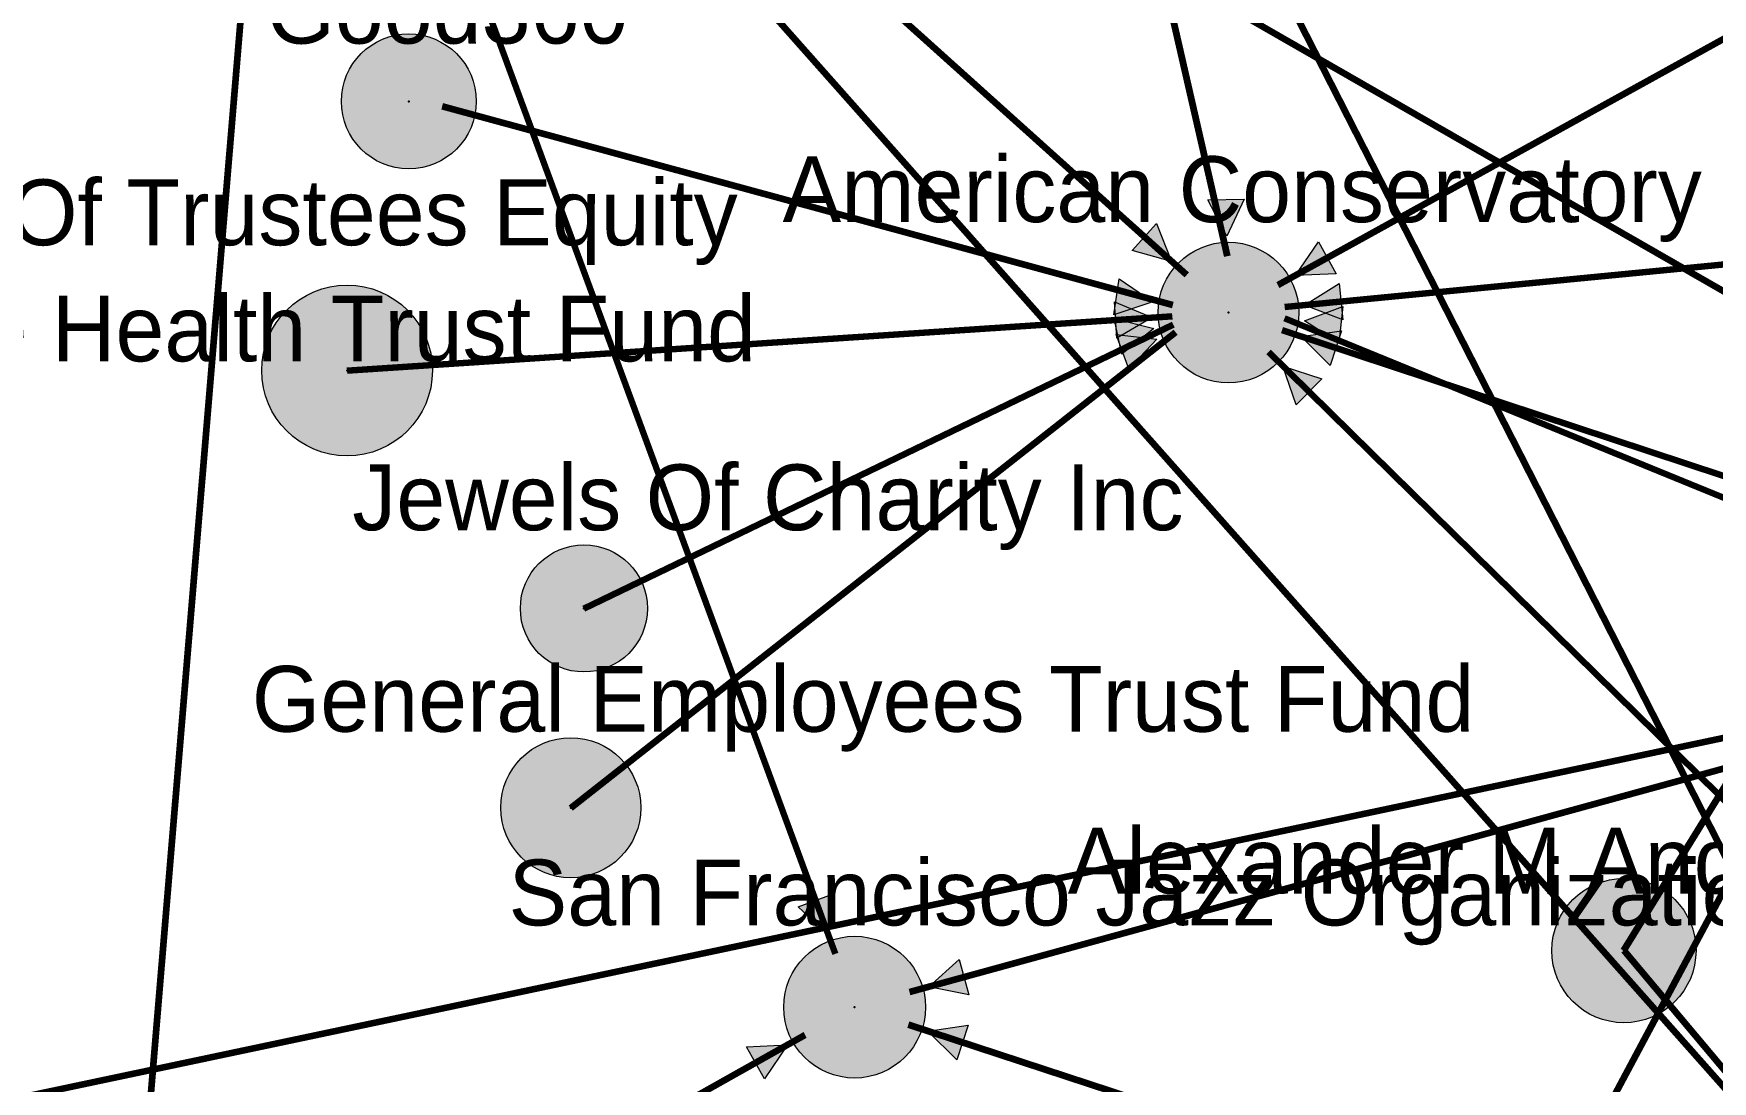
# Model space of a CAD drawing. Header units: millimetres. Extents: x -17.3 to 32.9, y -10.4 to 22.9.
# Drawn here: x 1.06 to 6.84, y 4.22 to 7.83 of the extents above; entities that cross this region are included whole.
import ezdxf

# ---------------------------------------------------------------- set-up
doc = ezdxf.new("R2010")
doc.units = ezdxf.units.MM
doc.header["$MEASUREMENT"] = 0
for name, color, linetype, true_color in [('links', 7, 'Continuous', 0x000000), ('node border', 7, 'Continuous', 0x000000), ('node centers', 7, 'Continuous', 0x000000), ('other_nodefills', 7, 'Continuous', 0x000000), ('SF_nodefills', 7, 'Continuous', 0x000000), ('text', 7, 'Continuous', 0x000000)]:
    doc.layers.add(name, color=color, linetype=linetype, true_color=true_color)

msp = doc.modelspace()

# ---------------------------------------------------------------- hatches: boundary and pattern name
at = {"layer": 'other_nodefills', "true_color": 0xb2b2b2}
for points in [[(2.5829, 7.5939), (2.5828, 7.5999), (2.5826, 7.6059), (2.5822, 7.6118), (2.5817, 7.6177), (2.581, 7.6236), (2.5802, 7.6294), (2.5793, 7.6351), (2.5782, 7.6408), (2.577, 7.6465), (2.5756, 7.6521), (2.5741, 7.6576), (2.5725, 7.6631), (2.5707, 7.6685), (2.5688, 7.6739), (2.5668, 7.6792), (2.5646, 7.6845), (2.5624, 7.6896), (2.56, 7.6948), (2.5575, 7.6998), (2.5548, 7.7048), (2.5521, 7.7097), (2.5492, 7.7145), (2.5463, 7.7193), (2.5432, 7.724), (2.54, 7.7286), (2.5367, 7.7331), (2.5333, 7.7375), (2.5298, 7.7419), (2.5262, 7.7461), (2.5225, 7.7503), (2.5187, 7.7544), (2.5148, 7.7584), (2.5108, 7.7623), (2.5067, 7.7661), (2.5026, 7.7698), (2.4983, 7.7734), (2.494, 7.7769), (2.4895, 7.7803), (2.485, 7.7836), (2.4804, 7.7868), (2.4757, 7.7899), (2.471, 7.7928), (2.4661, 7.7957), (2.4612, 7.7984), (2.4563, 7.8011), (2.4512, 7.8036), (2.4461, 7.806), (2.4409, 7.8082), (2.4357, 7.8104), (2.4303, 7.8124), (2.425, 7.8143), (2.4195, 7.8161), (2.4141, 7.8177), (2.4085, 7.8192), (2.4029, 7.8206), (2.3973, 7.8218), (2.3916, 7.8229), (2.3858, 7.8238), (2.38, 7.8247), (2.3742, 7.8253), (2.3683, 7.8258), (2.3624, 7.8262), (2.3564, 7.8265), (2.3504, 7.8265), (2.3444, 7.8265), (2.3384, 7.8262), (2.3325, 7.8258), (2.3266, 7.8253), (2.3208, 7.8247), (2.315, 7.8238), (2.3092, 7.8229), (2.3035, 7.8218), (2.2979, 7.8206), (2.2923, 7.8192), (2.2867, 7.8177), (2.2812, 7.8161), (2.2758, 7.8143), (2.2704, 7.8124), (2.2651, 7.8104), (2.2598, 7.8082), (2.2547, 7.806), (2.2495, 7.8036), (2.2445, 7.8011), (2.2395, 7.7984), (2.2346, 7.7957), (2.2298, 7.7928), (2.225, 7.7899), (2.2203, 7.7868), (2.2157, 7.7836), (2.2112, 7.7803), (2.2068, 7.7769), (2.2024, 7.7734), (2.1982, 7.7698), (2.194, 7.7661), (2.1899, 7.7623), (2.1859, 7.7584), (2.182, 7.7544), (2.1782, 7.7503), (2.1745, 7.7461), (2.1709, 7.7419), (2.1674, 7.7375), (2.164, 7.7331), (2.1607, 7.7286), (2.1575, 7.724), (2.1544, 7.7193), (2.1515, 7.7145), (2.1486, 7.7097), (2.1459, 7.7048), (2.1433, 7.6998), (2.1407, 7.6948), (2.1384, 7.6896), (2.1361, 7.6845), (2.1339, 7.6792), (2.1319, 7.6739), (2.13, 7.6685), (2.1283, 7.6631), (2.1266, 7.6576), (2.1251, 7.6521), (2.1238, 7.6465), (2.1225, 7.6408), (2.1214, 7.6351), (2.1205, 7.6294), (2.1197, 7.6236), (2.119, 7.6177), (2.1185, 7.6118), (2.1181, 7.6059), (2.1179, 7.5999), (2.1178, 7.5939), (2.1179, 7.5879), (2.1181, 7.582), (2.1185, 7.576), (2.119, 7.5702), (2.1197, 7.5643), (2.1205, 7.5585), (2.1214, 7.5528), (2.1225, 7.5471), (2.1238, 7.5414), (2.1251, 7.5358), (2.1266, 7.5303), (2.1283, 7.5248), (2.13, 7.5193), (2.1319, 7.514), (2.1339, 7.5086), (2.1361, 7.5034), (2.1384, 7.4982), (2.1407, 7.4931), (2.1433, 7.488), (2.1459, 7.4831), (2.1486, 7.4782), (2.1515, 7.4733), (2.1544, 7.4686), (2.1575, 7.4639), (2.1607, 7.4593), (2.164, 7.4548), (2.1674, 7.4503), (2.1709, 7.446), (2.1745, 7.4417), (2.1782, 7.4375), (2.182, 7.4335), (2.1859, 7.4295), (2.1899, 7.4256), (2.194, 7.4218), (2.1982, 7.4181), (2.2024, 7.4145), (2.2068, 7.411), (2.2112, 7.4076), (2.2157, 7.4043), (2.2203, 7.4011), (2.225, 7.398), (2.2298, 7.395), (2.2346, 7.3922), (2.2395, 7.3894), (2.2445, 7.3868), (2.2495, 7.3843), (2.2547, 7.3819), (2.2598, 7.3796), (2.2651, 7.3775), (2.2704, 7.3755), (2.2758, 7.3736), (2.2812, 7.3718), (2.2867, 7.3702), (2.2923, 7.3687), (2.2979, 7.3673), (2.3035, 7.3661), (2.3092, 7.365), (2.315, 7.364), (2.3208, 7.3632), (2.3266, 7.3626), (2.3325, 7.362), (2.3384, 7.3617), (2.3444, 7.3614), (2.3504, 7.3614), (2.3564, 7.3614), (2.3624, 7.3617), (2.3683, 7.362), (2.3742, 7.3626), (2.38, 7.3632), (2.3858, 7.364), (2.3916, 7.365), (2.3973, 7.3661), (2.4029, 7.3673), (2.4085, 7.3687), (2.4141, 7.3702), (2.4195, 7.3718), (2.425, 7.3736), (2.4303, 7.3755), (2.4357, 7.3775), (2.4409, 7.3796), (2.4461, 7.3819), (2.4512, 7.3843), (2.4563, 7.3868), (2.4612, 7.3894), (2.4661, 7.3922), (2.471, 7.395), (2.4757, 7.398), (2.4804, 7.4011), (2.485, 7.4043), (2.4895, 7.4076), (2.494, 7.411), (2.4983, 7.4145), (2.5026, 7.4181), (2.5067, 7.4218), (2.5108, 7.4256), (2.5148, 7.4295), (2.5187, 7.4335), (2.5225, 7.4375), (2.5262, 7.4417), (2.5298, 7.446), (2.5333, 7.4503), (2.5367, 7.4548), (2.54, 7.4593), (2.5432, 7.4639), (2.5463, 7.4686), (2.5492, 7.4733), (2.5521, 7.4782), (2.5548, 7.4831), (2.5575, 7.488), (2.56, 7.4931), (2.5624, 7.4982), (2.5646, 7.5034), (2.5668, 7.5086), (2.5688, 7.514), (2.5707, 7.5193), (2.5725, 7.5248), (2.5741, 7.5303), (2.5756, 7.5358), (2.577, 7.5414), (2.5782, 7.5471), (2.5793, 7.5528), (2.5802, 7.5585), (2.581, 7.5643), (2.5817, 7.5702), (2.5822, 7.576), (2.5826, 7.582), (2.5828, 7.5879)], [(2.4318, 6.6667), (2.4317, 6.6743), (2.4314, 6.6819), (2.4309, 6.6894), (2.4303, 6.6968), (2.4294, 6.7042), (2.4284, 6.7115), (2.4272, 6.7188), (2.4258, 6.726), (2.4243, 6.7332), (2.4225, 6.7402), (2.4206, 6.7473), (2.4186, 6.7542), (2.4163, 6.7611), (2.414, 6.7679), (2.4114, 6.7746), (2.4087, 6.7812), (2.4058, 6.7878), (2.4028, 6.7943), (2.3996, 6.8007), (2.3963, 6.8069), (2.3928, 6.8132), (2.3892, 6.8193), (2.3855, 6.8253), (2.3816, 6.8312), (2.3775, 6.837), (2.3734, 6.8428), (2.3691, 6.8484), (2.3646, 6.8539), (2.3601, 6.8593), (2.3554, 6.8645), (2.3506, 6.8697), (2.3457, 6.8748), (2.3406, 6.8797), (2.3354, 6.8845), (2.3302, 6.8892), (2.3248, 6.8938), (2.3193, 6.8982), (2.3137, 6.9025), (2.3079, 6.9067), (2.3021, 6.9107), (2.2962, 6.9146), (2.2902, 6.9184), (2.2841, 6.922), (2.2779, 6.9255), (2.2716, 6.9288), (2.2652, 6.932), (2.2587, 6.935), (2.2521, 6.9379), (2.2455, 6.9406), (2.2388, 6.9431), (2.232, 6.9455), (2.2251, 6.9478), (2.2181, 6.9498), (2.2111, 6.9517), (2.204, 6.9535), (2.1969, 6.955), (2.1897, 6.9564), (2.1824, 6.9576), (2.175, 6.9586), (2.1676, 6.9595), (2.1602, 6.9601), (2.1527, 6.9606), (2.1451, 6.9609), (2.1375, 6.961), (2.1299, 6.9609), (2.1224, 6.9606), (2.1149, 6.9601), (2.1074, 6.9595), (2.1, 6.9586), (2.0927, 6.9576), (2.0854, 6.9564), (2.0782, 6.955), (2.0711, 6.9535), (2.064, 6.9517), (2.057, 6.9498), (2.05, 6.9478), (2.0432, 6.9455), (2.0364, 6.9431), (2.0297, 6.9406), (2.023, 6.9379), (2.0165, 6.935), (2.01, 6.932), (2.0036, 6.9288), (1.9973, 6.9255), (1.9911, 6.922), (1.985, 6.9184), (1.979, 6.9146), (1.9731, 6.9107), (1.9673, 6.9067), (1.9615, 6.9025), (1.9559, 6.8982), (1.9504, 6.8938), (1.945, 6.8892), (1.9398, 6.8845), (1.9346, 6.8797), (1.9296, 6.8748), (1.9246, 6.8697), (1.9198, 6.8645), (1.9151, 6.8593), (1.9106, 6.8539), (1.9062, 6.8484), (1.9019, 6.8428), (1.8977, 6.837), (1.8937, 6.8312), (1.8898, 6.8253), (1.886, 6.8193), (1.8824, 6.8132), (1.879, 6.8069), (1.8756, 6.8007), (1.8725, 6.7943), (1.8694, 6.7878), (1.8666, 6.7812), (1.8639, 6.7746), (1.8613, 6.7679), (1.8589, 6.7611), (1.8567, 6.7542), (1.8546, 6.7473), (1.8527, 6.7402), (1.851, 6.7332), (1.8495, 6.726), (1.8481, 6.7188), (1.8469, 6.7115), (1.8459, 6.7042), (1.845, 6.6968), (1.8443, 6.6894), (1.8439, 6.6819), (1.8436, 6.6743), (1.8435, 6.6667), (1.8436, 6.6591), (1.8439, 6.6516), (1.8443, 6.6441), (1.845, 6.6366), (1.8459, 6.6293), (1.8469, 6.6219), (1.8481, 6.6147), (1.8495, 6.6074), (1.851, 6.6003), (1.8527, 6.5932), (1.8546, 6.5862), (1.8567, 6.5792), (1.8589, 6.5724), (1.8613, 6.5656), (1.8639, 6.5589), (1.8666, 6.5522), (1.8694, 6.5457), (1.8725, 6.5392), (1.8756, 6.5328), (1.879, 6.5265), (1.8824, 6.5203), (1.886, 6.5142), (1.8898, 6.5082), (1.8937, 6.5022), (1.8977, 6.4964), (1.9019, 6.4907), (1.9062, 6.4851), (1.9106, 6.4796), (1.9151, 6.4742), (1.9198, 6.4689), (1.9246, 6.4637), (1.9296, 6.4587), (1.9346, 6.4537), (1.9398, 6.4489), (1.945, 6.4442), (1.9504, 6.4397), (1.9559, 6.4352), (1.9615, 6.4309), (1.9673, 6.4268), (1.9731, 6.4227), (1.979, 6.4188), (1.985, 6.4151), (1.9911, 6.4115), (1.9973, 6.408), (2.0036, 6.4047), (2.01, 6.4015), (2.0165, 6.3985), (2.023, 6.3956), (2.0297, 6.3929), (2.0364, 6.3903), (2.0432, 6.3879), (2.05, 6.3857), (2.057, 6.3836), (2.064, 6.3817), (2.0711, 6.38), (2.0782, 6.3784), (2.0854, 6.377), (2.0927, 6.3758), (2.1, 6.3748), (2.1074, 6.374), (2.1149, 6.3733), (2.1224, 6.3728), (2.1299, 6.3725), (2.1375, 6.3725), (2.1451, 6.3725), (2.1527, 6.3728), (2.1602, 6.3733), (2.1676, 6.374), (2.175, 6.3748), (2.1824, 6.3758), (2.1897, 6.377), (2.1969, 6.3784), (2.204, 6.38), (2.2111, 6.3817), (2.2181, 6.3836), (2.2251, 6.3857), (2.232, 6.3879), (2.2388, 6.3903), (2.2455, 6.3929), (2.2521, 6.3956), (2.2587, 6.3985), (2.2652, 6.4015), (2.2716, 6.4047), (2.2779, 6.408), (2.2841, 6.4115), (2.2902, 6.4151), (2.2962, 6.4188), (2.3021, 6.4227), (2.3079, 6.4268), (2.3137, 6.4309), (2.3193, 6.4352), (2.3248, 6.4397), (2.3302, 6.4442), (2.3354, 6.4489), (2.3406, 6.4537), (2.3457, 6.4587), (2.3506, 6.4637), (2.3554, 6.4689), (2.3601, 6.4742), (2.3646, 6.4796), (2.3691, 6.4851), (2.3734, 6.4907), (2.3775, 6.4964), (2.3816, 6.5022), (2.3855, 6.5082), (2.3892, 6.5142), (2.3928, 6.5203), (2.3963, 6.5265), (2.3996, 6.5328), (2.4028, 6.5392), (2.4058, 6.5457), (2.4087, 6.5522), (2.4114, 6.5589), (2.414, 6.5656), (2.4163, 6.5724), (2.4186, 6.5792), (2.4206, 6.5862), (2.4225, 6.5932), (2.4243, 6.6003), (2.4258, 6.6074), (2.4272, 6.6147), (2.4284, 6.6219), (2.4294, 6.6293), (2.4303, 6.6366), (2.4309, 6.6441), (2.4314, 6.6516), (2.4317, 6.6591)], [(3.1726, 5.8472), (3.1726, 5.8528), (3.1724, 5.8584), (3.172, 5.864), (3.1715, 5.8696), (3.1709, 5.8751), (3.1701, 5.8805), (3.1692, 5.8859), (3.1682, 5.8913), (3.167, 5.8966), (3.1658, 5.9019), (3.1643, 5.9071), (3.1628, 5.9123), (3.1611, 5.9174), (3.1594, 5.9225), (3.1575, 5.9275), (3.1554, 5.9324), (3.1533, 5.9373), (3.1511, 5.9421), (3.1487, 5.9469), (3.1462, 5.9516), (3.1436, 5.9562), (3.141, 5.9608), (3.1382, 5.9653), (3.1353, 5.9697), (3.1323, 5.974), (3.1292, 5.9783), (3.1259, 5.9824), (3.1227, 5.9865), (3.1193, 5.9906), (3.1158, 5.9945), (3.1122, 5.9983), (3.1085, 6.0021), (3.1048, 6.0058), (3.1009, 6.0094), (3.097, 6.0129), (3.093, 6.0163), (3.0889, 6.0196), (3.0847, 6.0228), (3.0804, 6.0259), (3.0761, 6.0289), (3.0717, 6.0318), (3.0672, 6.0346), (3.0627, 6.0373), (3.058, 6.0399), (3.0533, 6.0423), (3.0486, 6.0447), (3.0438, 6.047), (3.0389, 6.0491), (3.0339, 6.0511), (3.0289, 6.053), (3.0239, 6.0548), (3.0188, 6.0565), (3.0136, 6.058), (3.0084, 6.0594), (3.0031, 6.0607), (2.9977, 6.0619), (2.9924, 6.0629), (2.987, 6.0638), (2.9815, 6.0646), (2.976, 6.0652), (2.9704, 6.0657), (2.9649, 6.0661), (2.9592, 6.0663), (2.9536, 6.0663), (2.9479, 6.0663), (2.9423, 6.0661), (2.9367, 6.0657), (2.9312, 6.0652), (2.9257, 6.0646), (2.9202, 6.0638), (2.9148, 6.0629), (2.9094, 6.0619), (2.9041, 6.0607), (2.8988, 6.0594), (2.8936, 6.058), (2.8885, 6.0565), (2.8833, 6.0548), (2.8783, 6.053), (2.8733, 6.0511), (2.8683, 6.0491), (2.8635, 6.047), (2.8586, 6.0447), (2.8539, 6.0423), (2.8492, 6.0399), (2.8446, 6.0373), (2.84, 6.0346), (2.8356, 6.0318), (2.8312, 6.0289), (2.8268, 6.0259), (2.8226, 6.0228), (2.8184, 6.0196), (2.8143, 6.0163), (2.8103, 6.0129), (2.8064, 6.0094), (2.8025, 6.0058), (2.7988, 6.0021), (2.7951, 5.9983), (2.7915, 5.9945), (2.788, 5.9906), (2.7846, 5.9865), (2.7813, 5.9824), (2.7781, 5.9783), (2.775, 5.974), (2.772, 5.9697), (2.7691, 5.9653), (2.7663, 5.9608), (2.7637, 5.9562), (2.7611, 5.9516), (2.7586, 5.9469), (2.7562, 5.9421), (2.754, 5.9373), (2.7519, 5.9324), (2.7498, 5.9275), (2.7479, 5.9225), (2.7462, 5.9174), (2.7445, 5.9123), (2.743, 5.9071), (2.7415, 5.9019), (2.7403, 5.8966), (2.7391, 5.8913), (2.7381, 5.8859), (2.7372, 5.8805), (2.7364, 5.8751), (2.7358, 5.8696), (2.7353, 5.864), (2.7349, 5.8584), (2.7347, 5.8528), (2.7347, 5.8472), (2.7347, 5.8415), (2.7349, 5.8359), (2.7353, 5.8303), (2.7358, 5.8248), (2.7364, 5.8193), (2.7372, 5.8138), (2.7381, 5.8084), (2.7391, 5.8031), (2.7403, 5.7977), (2.7415, 5.7925), (2.743, 5.7873), (2.7445, 5.7821), (2.7462, 5.777), (2.7479, 5.7719), (2.7498, 5.7669), (2.7519, 5.762), (2.754, 5.7571), (2.7562, 5.7523), (2.7586, 5.7475), (2.7611, 5.7428), (2.7637, 5.7382), (2.7663, 5.7336), (2.7691, 5.7292), (2.772, 5.7248), (2.775, 5.7204), (2.7781, 5.7162), (2.7813, 5.712), (2.7846, 5.7079), (2.788, 5.7039), (2.7915, 5.6999), (2.7951, 5.6961), (2.7988, 5.6923), (2.8025, 5.6887), (2.8064, 5.6851), (2.8103, 5.6816), (2.8143, 5.6782), (2.8184, 5.6749), (2.8226, 5.6717), (2.8268, 5.6686), (2.8312, 5.6656), (2.8356, 5.6627), (2.84, 5.6599), (2.8446, 5.6572), (2.8492, 5.6546), (2.8539, 5.6521), (2.8586, 5.6497), (2.8635, 5.6475), (2.8683, 5.6453), (2.8733, 5.6433), (2.8783, 5.6414), (2.8833, 5.6396), (2.8885, 5.638), (2.8936, 5.6364), (2.8988, 5.635), (2.9041, 5.6337), (2.9094, 5.6326), (2.9148, 5.6315), (2.9202, 5.6306), (2.9257, 5.6299), (2.9312, 5.6292), (2.9367, 5.6287), (2.9423, 5.6284), (2.9479, 5.6282), (2.9536, 5.6281), (2.9592, 5.6282), (2.9649, 5.6284), (2.9704, 5.6287), (2.976, 5.6292), (2.9815, 5.6299), (2.987, 5.6306), (2.9924, 5.6315), (2.9977, 5.6326), (3.0031, 5.6337), (3.0084, 5.635), (3.0136, 5.6364), (3.0188, 5.638), (3.0239, 5.6396), (3.0289, 5.6414), (3.0339, 5.6433), (3.0389, 5.6453), (3.0438, 5.6475), (3.0486, 5.6497), (3.0533, 5.6521), (3.058, 5.6546), (3.0627, 5.6572), (3.0672, 5.6599), (3.0717, 5.6627), (3.0761, 5.6656), (3.0804, 5.6686), (3.0847, 5.6717), (3.0889, 5.6749), (3.093, 5.6782), (3.097, 5.6816), (3.1009, 5.6851), (3.1048, 5.6887), (3.1085, 5.6923), (3.1122, 5.6961), (3.1158, 5.6999), (3.1193, 5.7039), (3.1227, 5.7079), (3.1259, 5.712), (3.1292, 5.7162), (3.1323, 5.7204), (3.1353, 5.7248), (3.1382, 5.7292), (3.141, 5.7336), (3.1436, 5.7382), (3.1462, 5.7428), (3.1487, 5.7475), (3.1511, 5.7523), (3.1533, 5.7571), (3.1554, 5.762), (3.1575, 5.7669), (3.1594, 5.7719), (3.1611, 5.777), (3.1628, 5.7821), (3.1643, 5.7873), (3.1658, 5.7925), (3.167, 5.7977), (3.1682, 5.8031), (3.1692, 5.8084), (3.1701, 5.8138), (3.1709, 5.8193), (3.1715, 5.8248), (3.172, 5.8303), (3.1724, 5.8359), (3.1726, 5.8415)], [(3.1496, 5.1605), (3.1496, 5.1667), (3.1493, 5.1729), (3.1489, 5.179), (3.1484, 5.1851), (3.1477, 5.1912), (3.1469, 5.1972), (3.1459, 5.2032), (3.1447, 5.2091), (3.1435, 5.215), (3.142, 5.2208), (3.1405, 5.2265), (3.1388, 5.2322), (3.137, 5.2379), (3.135, 5.2435), (3.1329, 5.249), (3.1307, 5.2544), (3.1283, 5.2598), (3.1258, 5.2651), (3.1232, 5.2704), (3.1205, 5.2755), (3.1177, 5.2806), (3.1147, 5.2856), (3.1116, 5.2906), (3.1084, 5.2954), (3.1051, 5.3002), (3.1017, 5.3049), (3.0982, 5.3095), (3.0945, 5.314), (3.0908, 5.3184), (3.0869, 5.3228), (3.083, 5.327), (3.079, 5.3312), (3.0748, 5.3352), (3.0706, 5.3392), (3.0662, 5.343), (3.0618, 5.3467), (3.0573, 5.3504), (3.0527, 5.3539), (3.048, 5.3573), (3.0433, 5.3606), (3.0384, 5.3638), (3.0335, 5.3669), (3.0285, 5.3699), (3.0234, 5.3727), (3.0182, 5.3755), (3.013, 5.3781), (3.0077, 5.3806), (3.0023, 5.3829), (2.9968, 5.3851), (2.9913, 5.3872), (2.9858, 5.3892), (2.9801, 5.391), (2.9744, 5.3927), (2.9687, 5.3943), (2.9629, 5.3957), (2.957, 5.397), (2.9511, 5.3981), (2.9451, 5.3991), (2.9391, 5.3999), (2.9331, 5.4006), (2.927, 5.4012), (2.9208, 5.4016), (2.9146, 5.4018), (2.9084, 5.4019), (2.9022, 5.4018), (2.896, 5.4016), (2.8899, 5.4012), (2.8838, 5.4006), (2.8777, 5.3999), (2.8717, 5.3991), (2.8657, 5.3981), (2.8598, 5.397), (2.8539, 5.3957), (2.8481, 5.3943), (2.8424, 5.3927), (2.8367, 5.391), (2.8311, 5.3892), (2.8255, 5.3872), (2.82, 5.3851), (2.8145, 5.3829), (2.8091, 5.3806), (2.8038, 5.3781), (2.7986, 5.3755), (2.7934, 5.3727), (2.7883, 5.3699), (2.7833, 5.3669), (2.7784, 5.3638), (2.7735, 5.3606), (2.7688, 5.3573), (2.7641, 5.3539), (2.7595, 5.3504), (2.755, 5.3467), (2.7505, 5.343), (2.7462, 5.3392), (2.742, 5.3352), (2.7378, 5.3312), (2.7338, 5.327), (2.7298, 5.3228), (2.726, 5.3184), (2.7222, 5.314), (2.7186, 5.3095), (2.7151, 5.3049), (2.7117, 5.3002), (2.7084, 5.2954), (2.7052, 5.2906), (2.7021, 5.2856), (2.6991, 5.2806), (2.6963, 5.2755), (2.6935, 5.2704), (2.6909, 5.2651), (2.6885, 5.2598), (2.6861, 5.2544), (2.6839, 5.249), (2.6818, 5.2435), (2.6798, 5.2379), (2.678, 5.2322), (2.6763, 5.2265), (2.6747, 5.2208), (2.6733, 5.215), (2.672, 5.2091), (2.6709, 5.2032), (2.6699, 5.1972), (2.6691, 5.1912), (2.6684, 5.1851), (2.6678, 5.179), (2.6674, 5.1729), (2.6672, 5.1667), (2.6671, 5.1605), (2.6672, 5.1542), (2.6674, 5.148), (2.6678, 5.1419), (2.6684, 5.1358), (2.6691, 5.1297), (2.6699, 5.1237), (2.6709, 5.1177), (2.672, 5.1118), (2.6733, 5.106), (2.6747, 5.1002), (2.6763, 5.0944), (2.678, 5.0887), (2.6798, 5.0831), (2.6818, 5.0775), (2.6839, 5.072), (2.6861, 5.0665), (2.6885, 5.0612), (2.6909, 5.0559), (2.6935, 5.0506), (2.6963, 5.0455), (2.6991, 5.0404), (2.7021, 5.0354), (2.7052, 5.0304), (2.7084, 5.0256), (2.7117, 5.0208), (2.7151, 5.0161), (2.7186, 5.0115), (2.7222, 5.007), (2.726, 5.0026), (2.7298, 4.9983), (2.7338, 4.994), (2.7378, 4.9899), (2.742, 4.9859), (2.7462, 4.9819), (2.7505, 4.9781), (2.755, 4.9743), (2.7595, 4.9707), (2.7641, 4.9672), (2.7688, 4.9638), (2.7735, 4.9605), (2.7784, 4.9573), (2.7833, 4.9542), (2.7883, 4.9512), (2.7934, 4.9484), (2.7986, 4.9457), (2.8038, 4.9431), (2.8091, 4.9406), (2.8145, 4.9382), (2.82, 4.936), (2.8255, 4.9339), (2.8311, 4.932), (2.8367, 4.9301), (2.8424, 4.9284), (2.8481, 4.9269), (2.8539, 4.9255), (2.8598, 4.9242), (2.8657, 4.9231), (2.8717, 4.9221), (2.8777, 4.9212), (2.8838, 4.9205), (2.8899, 4.92), (2.896, 4.9196), (2.9022, 4.9194), (2.9084, 4.9193), (2.9146, 4.9194), (2.9208, 4.9196), (2.927, 4.92), (2.9331, 4.9205), (2.9391, 4.9212), (2.9451, 4.9221), (2.9511, 4.9231), (2.957, 4.9242), (2.9629, 4.9255), (2.9687, 4.9269), (2.9744, 4.9284), (2.9801, 4.9301), (2.9858, 4.932), (2.9913, 4.9339), (2.9968, 4.936), (3.0023, 4.9382), (3.0077, 4.9406), (3.013, 4.9431), (3.0182, 4.9457), (3.0234, 4.9484), (3.0285, 4.9512), (3.0335, 4.9542), (3.0384, 4.9573), (3.0433, 4.9605), (3.048, 4.9638), (3.0527, 4.9672), (3.0573, 4.9707), (3.0618, 4.9743), (3.0662, 4.9781), (3.0706, 4.9819), (3.0748, 4.9859), (3.079, 4.9899), (3.083, 4.994), (3.0869, 4.9983), (3.0908, 5.0026), (3.0945, 5.007), (3.0982, 5.0115), (3.1017, 5.0161), (3.1051, 5.0208), (3.1084, 5.0256), (3.1116, 5.0304), (3.1147, 5.0354), (3.1177, 5.0404), (3.1205, 5.0455), (3.1232, 5.0506), (3.1258, 5.0559), (3.1283, 5.0612), (3.1307, 5.0665), (3.1329, 5.072), (3.135, 5.0775), (3.137, 5.0831), (3.1388, 5.0887), (3.1405, 5.0944), (3.142, 5.1002), (3.1435, 5.106), (3.1447, 5.1118), (3.1459, 5.1177), (3.1469, 5.1237), (3.1477, 5.1297), (3.1484, 5.1358), (3.1489, 5.1419), (3.1493, 5.148), (3.1496, 5.1542)]]:
    msp.add_hatch(color=253, dxfattribs=at).paths.add_polyline_path(points, flags=0)
at = {"layer": 'other_nodefills', "true_color": 0xb2b2b2, "extrusion": (0, 0, -1)}
for points in [[(-5.1684, 7.1298), (-5.1027, 7.2542), (-5.2287, 7.257)], [(-4.9784, 7.0425), (-4.8426, 7.0801), (-4.9268, 7.1736)], [(-5.4049, 6.9937), (-5.4847, 7.1098), (-5.5456, 6.9997)], [(-4.9133, 6.9031), (-4.7798, 6.8584), (-4.7975, 6.983)], [(-5.4367, 6.8917), (-5.5558, 6.9664), (-5.568, 6.8411)], [(-4.9113, 6.8491), (-4.7897, 6.778), (-4.7816, 6.9036)], [(-5.4362, 6.8384), (-5.5682, 6.8878), (-5.5548, 6.7624)], [(-4.9167, 6.8112), (-4.8068, 6.7232), (-4.7803, 6.8463)], [(-4.927, 6.7752), (-4.8307, 6.6726), (-4.7869, 6.7907)], [(-5.4245, 6.7838), (-5.5638, 6.804), (-5.5243, 6.6845)], [(-5.3621, 6.6816), (-5.496, 6.6382), (-5.4076, 6.5483)], [(-3.7946, 4.7225), (-3.6919, 4.8191), (-3.81, 4.8625)], [(-4.1422, 4.5439), (-4.2469, 4.6379), (-4.2803, 4.5163)], [(-4.1383, 4.3909), (-4.2778, 4.4115), (-4.2384, 4.2918)], [(-3.6548, 4.3439), (-3.5758, 4.2272), (-3.5142, 4.3372)]]:
    msp.add_hatch(color=253, dxfattribs=at).paths.add_polyline_path(points, flags=0)
at = {"layer": 'SF_nodefills', "true_color": 0xff8b00}
for points in [[(5.4166, 6.8664), (5.4166, 6.8726), (5.4163, 6.8788), (5.4159, 6.885), (5.4154, 6.8911), (5.4147, 6.8972), (5.4139, 6.9033), (5.4129, 6.9093), (5.4117, 6.9152), (5.4104, 6.9211), (5.409, 6.9269), (5.4075, 6.9327), (5.4058, 6.9384), (5.4039, 6.9441), (5.4019, 6.9497), (5.3998, 6.9552), (5.3976, 6.9607), (5.3952, 6.9661), (5.3928, 6.9714), (5.3901, 6.9767), (5.3874, 6.9819), (5.3845, 6.987), (5.3816, 6.9921), (5.3785, 6.997), (5.3753, 7.0019), (5.3719, 7.0067), (5.3685, 7.0114), (5.365, 7.016), (5.3613, 7.0206), (5.3576, 7.025), (5.3537, 7.0293), (5.3497, 7.0336), (5.3457, 7.0378), (5.3415, 7.0418), (5.3372, 7.0458), (5.3329, 7.0497), (5.3285, 7.0534), (5.3239, 7.0571), (5.3193, 7.0606), (5.3146, 7.064), (5.3098, 7.0674), (5.3049, 7.0706), (5.3, 7.0737), (5.2949, 7.0767), (5.2898, 7.0795), (5.2846, 7.0823), (5.2793, 7.0849), (5.274, 7.0874), (5.2686, 7.0897), (5.2631, 7.092), (5.2576, 7.0941), (5.252, 7.096), (5.2463, 7.0979), (5.2406, 7.0996), (5.2348, 7.1011), (5.229, 7.1026), (5.2231, 7.1039), (5.2171, 7.105), (5.2112, 7.106), (5.2051, 7.1068), (5.199, 7.1075), (5.1929, 7.1081), (5.1867, 7.1085), (5.1805, 7.1087), (5.1742, 7.1088), (5.168, 7.1087), (5.1617, 7.1085), (5.1556, 7.1081), (5.1494, 7.1075), (5.1433, 7.1068), (5.1373, 7.106), (5.1313, 7.105), (5.1254, 7.1039), (5.1195, 7.1026), (5.1136, 7.1011), (5.1079, 7.0996), (5.1021, 7.0979), (5.0965, 7.096), (5.0909, 7.0941), (5.0853, 7.092), (5.0799, 7.0897), (5.0745, 7.0874), (5.0691, 7.0849), (5.0639, 7.0823), (5.0587, 7.0795), (5.0536, 7.0767), (5.0485, 7.0737), (5.0436, 7.0706), (5.0387, 7.0674), (5.0339, 7.064), (5.0292, 7.0606), (5.0246, 7.0571), (5.02, 7.0534), (5.0156, 7.0497), (5.0112, 7.0458), (5.007, 7.0418), (5.0028, 7.0378), (4.9987, 7.0336), (4.9948, 7.0293), (4.9909, 7.025), (4.9872, 7.0206), (4.9835, 7.016), (4.98, 7.0114), (4.9765, 7.0067), (4.9732, 7.0019), (4.97, 6.997), (4.9669, 6.9921), (4.9639, 6.987), (4.9611, 6.9819), (4.9583, 6.9767), (4.9557, 6.9714), (4.9532, 6.9661), (4.9508, 6.9607), (4.9486, 6.9552), (4.9465, 6.9497), (4.9445, 6.9441), (4.9427, 6.9384), (4.941, 6.9327), (4.9394, 6.9269), (4.938, 6.9211), (4.9367, 6.9152), (4.9356, 6.9093), (4.9346, 6.9033), (4.9337, 6.8972), (4.933, 6.8911), (4.9325, 6.885), (4.9321, 6.8788), (4.9319, 6.8726), (4.9318, 6.8664), (4.9319, 6.8601), (4.9321, 6.8539), (4.9325, 6.8477), (4.933, 6.8416), (4.9337, 6.8355), (4.9346, 6.8294), (4.9356, 6.8234), (4.9367, 6.8175), (4.938, 6.8116), (4.9394, 6.8057), (4.941, 6.8), (4.9427, 6.7942), (4.9445, 6.7886), (4.9465, 6.783), (4.9486, 6.7774), (4.9508, 6.772), (4.9532, 6.7666), (4.9557, 6.7612), (4.9583, 6.756), (4.9611, 6.7508), (4.9639, 6.7457), (4.9669, 6.7406), (4.97, 6.7357), (4.9732, 6.7308), (4.9765, 6.726), (4.98, 6.7213), (4.9835, 6.7167), (4.9872, 6.7121), (4.9909, 6.7077), (4.9948, 6.7033), (4.9987, 6.6991), (5.0028, 6.6949), (5.007, 6.6908), (5.0112, 6.6869), (5.0156, 6.683), (5.02, 6.6793), (5.0246, 6.6756), (5.0292, 6.6721), (5.0339, 6.6686), (5.0387, 6.6653), (5.0436, 6.6621), (5.0485, 6.659), (5.0536, 6.656), (5.0587, 6.6532), (5.0639, 6.6504), (5.0691, 6.6478), (5.0745, 6.6453), (5.0799, 6.643), (5.0853, 6.6407), (5.0909, 6.6386), (5.0965, 6.6367), (5.1021, 6.6348), (5.1079, 6.6331), (5.1136, 6.6315), (5.1195, 6.6301), (5.1254, 6.6288), (5.1313, 6.6277), (5.1373, 6.6267), (5.1433, 6.6259), (5.1494, 6.6252), (5.1556, 6.6246), (5.1617, 6.6242), (5.168, 6.624), (5.1742, 6.6239), (5.1805, 6.624), (5.1867, 6.6242), (5.1929, 6.6246), (5.199, 6.6252), (5.2051, 6.6259), (5.2112, 6.6267), (5.2171, 6.6277), (5.2231, 6.6288), (5.229, 6.6301), (5.2348, 6.6315), (5.2406, 6.6331), (5.2463, 6.6348), (5.252, 6.6367), (5.2576, 6.6386), (5.2631, 6.6407), (5.2686, 6.643), (5.274, 6.6453), (5.2793, 6.6478), (5.2846, 6.6504), (5.2898, 6.6532), (5.2949, 6.656), (5.3, 6.659), (5.3049, 6.6621), (5.3098, 6.6653), (5.3146, 6.6686), (5.3193, 6.6721), (5.3239, 6.6756), (5.3285, 6.6793), (5.3329, 6.683), (5.3372, 6.6869), (5.3415, 6.6908), (5.3457, 6.6949), (5.3497, 6.6991), (5.3537, 6.7033), (5.3576, 6.7077), (5.3613, 6.7121), (5.365, 6.7167), (5.3685, 6.7213), (5.3719, 6.726), (5.3753, 6.7308), (5.3785, 6.7357), (5.3816, 6.7406), (5.3845, 6.7457), (5.3874, 6.7508), (5.3901, 6.756), (5.3928, 6.7612), (5.3952, 6.7666), (5.3976, 6.772), (5.3998, 6.7774), (5.4019, 6.783), (5.4039, 6.7886), (5.4058, 6.7942), (5.4075, 6.8), (5.409, 6.8057), (5.4104, 6.8116), (5.4117, 6.8175), (5.4129, 6.8234), (5.4139, 6.8294), (5.4147, 6.8355), (5.4154, 6.8416), (5.4159, 6.8477), (5.4163, 6.8539), (5.4166, 6.8601)], [(6.785, 4.6682), (6.7849, 4.6746), (6.7847, 4.681), (6.7843, 4.6874), (6.7837, 4.6936), (6.783, 4.6999), (6.7822, 4.7061), (6.7812, 4.7122), (6.78, 4.7183), (6.7787, 4.7244), (6.7772, 4.7304), (6.7756, 4.7363), (6.7739, 4.7421), (6.772, 4.748), (6.77, 4.7537), (6.7678, 4.7594), (6.7655, 4.765), (6.7631, 4.7705), (6.7605, 4.776), (6.7579, 4.7814), (6.7551, 4.7867), (6.7521, 4.792), (6.7491, 4.7971), (6.7459, 4.8022), (6.7426, 4.8072), (6.7392, 4.8121), (6.7357, 4.8169), (6.7321, 4.8217), (6.7283, 4.8263), (6.7245, 4.8309), (6.7205, 4.8353), (6.7165, 4.8397), (6.7123, 4.844), (6.708, 4.8481), (6.7037, 4.8522), (6.6992, 4.8562), (6.6947, 4.86), (6.69, 4.8638), (6.6853, 4.8674), (6.6805, 4.8709), (6.6756, 4.8743), (6.6706, 4.8776), (6.6655, 4.8808), (6.6603, 4.8838), (6.6551, 4.8868), (6.6498, 4.8896), (6.6444, 4.8923), (6.6389, 4.8948), (6.6334, 4.8972), (6.6278, 4.8995), (6.6221, 4.9017), (6.6164, 4.9037), (6.6106, 4.9056), (6.6047, 4.9073), (6.5988, 4.9089), (6.5928, 4.9104), (6.5868, 4.9117), (6.5807, 4.9129), (6.5746, 4.9139), (6.5684, 4.9148), (6.5621, 4.9155), (6.5558, 4.916), (6.5495, 4.9164), (6.5431, 4.9167), (6.5367, 4.9168), (6.5303, 4.9167), (6.524, 4.9164), (6.5176, 4.916), (6.5113, 4.9155), (6.5051, 4.9148), (6.4989, 4.9139), (6.4928, 4.9129), (6.4867, 4.9117), (6.4806, 4.9104), (6.4746, 4.9089), (6.4687, 4.9073), (6.4629, 4.9056), (6.457, 4.9037), (6.4513, 4.9017), (6.4456, 4.8995), (6.44, 4.8972), (6.4345, 4.8948), (6.429, 4.8923), (6.4236, 4.8896), (6.4183, 4.8868), (6.4131, 4.8838), (6.4079, 4.8808), (6.4028, 4.8776), (6.3978, 4.8743), (6.3929, 4.8709), (6.3881, 4.8674), (6.3833, 4.8638), (6.3787, 4.86), (6.3741, 4.8562), (6.3697, 4.8522), (6.3653, 4.8481), (6.361, 4.844), (6.3569, 4.8397), (6.3528, 4.8353), (6.3488, 4.8309), (6.345, 4.8263), (6.3412, 4.8217), (6.3376, 4.8169), (6.3341, 4.8121), (6.3307, 4.8072), (6.3274, 4.8022), (6.3242, 4.7971), (6.3211, 4.792), (6.3182, 4.7867), (6.3154, 4.7814), (6.3127, 4.776), (6.3102, 4.7705), (6.3077, 4.765), (6.3054, 4.7594), (6.3033, 4.7537), (6.3013, 4.748), (6.2994, 4.7421), (6.2976, 4.7363), (6.296, 4.7304), (6.2946, 4.7244), (6.2933, 4.7183), (6.2921, 4.7122), (6.2911, 4.7061), (6.2902, 4.6999), (6.2895, 4.6936), (6.2889, 4.6874), (6.2885, 4.681), (6.2883, 4.6746), (6.2882, 4.6682), (6.2883, 4.6618), (6.2885, 4.6555), (6.2889, 4.6491), (6.2895, 4.6428), (6.2902, 4.6366), (6.2911, 4.6304), (6.2921, 4.6243), (6.2933, 4.6182), (6.2946, 4.6122), (6.296, 4.6062), (6.2976, 4.6003), (6.2994, 4.5944), (6.3013, 4.5886), (6.3033, 4.5828), (6.3054, 4.5772), (6.3077, 4.5716), (6.3102, 4.566), (6.3127, 4.5606), (6.3154, 4.5552), (6.3182, 4.5499), (6.3211, 4.5446), (6.3242, 4.5395), (6.3274, 4.5344), (6.3307, 4.5294), (6.3341, 4.5245), (6.3376, 4.5196), (6.3412, 4.5149), (6.345, 4.5103), (6.3488, 4.5057), (6.3528, 4.5012), (6.3569, 4.4969), (6.361, 4.4926), (6.3653, 4.4885), (6.3697, 4.4844), (6.3741, 4.4804), (6.3787, 4.4766), (6.3833, 4.4728), (6.3881, 4.4692), (6.3929, 4.4657), (6.3978, 4.4623), (6.4028, 4.459), (6.4079, 4.4558), (6.4131, 4.4528), (6.4183, 4.4498), (6.4236, 4.447), (6.429, 4.4444), (6.4345, 4.4418), (6.44, 4.4394), (6.4456, 4.4371), (6.4513, 4.4349), (6.457, 4.4329), (6.4629, 4.431), (6.4687, 4.4293), (6.4746, 4.4277), (6.4806, 4.4262), (6.4867, 4.4249), (6.4928, 4.4237), (6.4989, 4.4227), (6.5051, 4.4219), (6.5113, 4.4211), (6.5176, 4.4206), (6.524, 4.4202), (6.5303, 4.4199), (6.5367, 4.4199), (6.5431, 4.4199), (6.5495, 4.4202), (6.5558, 4.4206), (6.5621, 4.4211), (6.5684, 4.4219), (6.5746, 4.4227), (6.5807, 4.4237), (6.5868, 4.4249), (6.5928, 4.4262), (6.5988, 4.4277), (6.6047, 4.4293), (6.6106, 4.431), (6.6164, 4.4329), (6.6221, 4.4349), (6.6278, 4.4371), (6.6334, 4.4394), (6.6389, 4.4418), (6.6444, 4.4444), (6.6498, 4.447), (6.6551, 4.4498), (6.6603, 4.4528), (6.6655, 4.4558), (6.6706, 4.459), (6.6756, 4.4623), (6.6805, 4.4657), (6.6853, 4.4692), (6.69, 4.4728), (6.6947, 4.4766), (6.6992, 4.4804), (6.7037, 4.4844), (6.708, 4.4885), (6.7123, 4.4926), (6.7165, 4.4969), (6.7205, 4.5012), (6.7245, 4.5057), (6.7283, 4.5103), (6.7321, 4.5149), (6.7357, 4.5196), (6.7392, 4.5245), (6.7426, 4.5294), (6.7459, 4.5344), (6.7491, 4.5395), (6.7521, 4.5446), (6.7551, 4.5499), (6.7579, 4.5552), (6.7605, 4.5606), (6.7631, 4.566), (6.7655, 4.5716), (6.7678, 4.5772), (6.77, 4.5828), (6.772, 4.5886), (6.7739, 4.5944), (6.7756, 4.6003), (6.7772, 4.6062), (6.7787, 4.6122), (6.78, 4.6182), (6.7812, 4.6243), (6.7822, 4.6304), (6.783, 4.6366), (6.7837, 4.6428), (6.7843, 4.6491), (6.7847, 4.6555), (6.7849, 4.6618)], [(4.1306, 4.4736), (4.1305, 4.4799), (4.1303, 4.4862), (4.1299, 4.4924), (4.1293, 4.4986), (4.1286, 4.5047), (4.1278, 4.5108), (4.1268, 4.5169), (4.1256, 4.5229), (4.1243, 4.5288), (4.1229, 4.5347), (4.1213, 4.5405), (4.1196, 4.5463), (4.1178, 4.552), (4.1158, 4.5576), (4.1137, 4.5632), (4.1114, 4.5687), (4.109, 4.5742), (4.1065, 4.5795), (4.1039, 4.5848), (4.1011, 4.5901), (4.0982, 4.5952), (4.0952, 4.6003), (4.0921, 4.6053), (4.0889, 4.6102), (4.0855, 4.6151), (4.0821, 4.6198), (4.0785, 4.6245), (4.0748, 4.629), (4.071, 4.6335), (4.0671, 4.6379), (4.0631, 4.6422), (4.0591, 4.6464), (4.0549, 4.6505), (4.0506, 4.6545), (4.0462, 4.6584), (4.0417, 4.6621), (4.0371, 4.6658), (4.0325, 4.6694), (4.0277, 4.6729), (4.0229, 4.6762), (4.018, 4.6794), (4.013, 4.6826), (4.0079, 4.6856), (4.0028, 4.6884), (3.9975, 4.6912), (3.9922, 4.6938), (3.9868, 4.6963), (3.9814, 4.6987), (3.9759, 4.701), (3.9703, 4.7031), (3.9647, 4.7051), (3.959, 4.7069), (3.9532, 4.7087), (3.9474, 4.7102), (3.9415, 4.7117), (3.9355, 4.713), (3.9295, 4.7141), (3.9235, 4.7151), (3.9174, 4.716), (3.9113, 4.7167), (3.9051, 4.7172), (3.8989, 4.7176), (3.8926, 4.7178), (3.8863, 4.7179), (3.88, 4.7178), (3.8737, 4.7176), (3.8675, 4.7172), (3.8613, 4.7167), (3.8552, 4.716), (3.8491, 4.7151), (3.843, 4.7141), (3.837, 4.713), (3.8311, 4.7117), (3.8252, 4.7102), (3.8194, 4.7087), (3.8136, 4.7069), (3.8079, 4.7051), (3.8023, 4.7031), (3.7967, 4.701), (3.7912, 4.6987), (3.7857, 4.6963), (3.7803, 4.6938), (3.775, 4.6912), (3.7698, 4.6884), (3.7647, 4.6856), (3.7596, 4.6826), (3.7546, 4.6794), (3.7497, 4.6762), (3.7448, 4.6729), (3.7401, 4.6694), (3.7354, 4.6658), (3.7309, 4.6621), (3.7264, 4.6584), (3.722, 4.6545), (3.7177, 4.6505), (3.7135, 4.6464), (3.7094, 4.6422), (3.7054, 4.6379), (3.7015, 4.6335), (3.6978, 4.629), (3.6941, 4.6245), (3.6905, 4.6198), (3.687, 4.6151), (3.6837, 4.6102), (3.6805, 4.6053), (3.6773, 4.6003), (3.6743, 4.5952), (3.6715, 4.5901), (3.6687, 4.5848), (3.6661, 4.5795), (3.6636, 4.5742), (3.6612, 4.5687), (3.6589, 4.5632), (3.6568, 4.5576), (3.6548, 4.552), (3.653, 4.5463), (3.6513, 4.5405), (3.6497, 4.5347), (3.6483, 4.5288), (3.647, 4.5229), (3.6458, 4.5169), (3.6448, 4.5108), (3.644, 4.5047), (3.6433, 4.4986), (3.6427, 4.4924), (3.6423, 4.4862), (3.6421, 4.4799), (3.642, 4.4736), (3.6421, 4.4673), (3.6423, 4.461), (3.6427, 4.4548), (3.6433, 4.4486), (3.644, 4.4425), (3.6448, 4.4364), (3.6458, 4.4304), (3.647, 4.4244), (3.6483, 4.4184), (3.6497, 4.4125), (3.6513, 4.4067), (3.653, 4.4009), (3.6548, 4.3952), (3.6568, 4.3896), (3.6589, 4.384), (3.6612, 4.3785), (3.6636, 4.373), (3.6661, 4.3677), (3.6687, 4.3624), (3.6715, 4.3571), (3.6743, 4.352), (3.6773, 4.3469), (3.6805, 4.3419), (3.6837, 4.337), (3.687, 4.3321), (3.6905, 4.3274), (3.6941, 4.3227), (3.6978, 4.3182), (3.7015, 4.3137), (3.7054, 4.3093), (3.7094, 4.305), (3.7135, 4.3008), (3.7177, 4.2967), (3.722, 4.2927), (3.7264, 4.2888), (3.7309, 4.285), (3.7354, 4.2814), (3.7401, 4.2778), (3.7448, 4.2743), (3.7497, 4.271), (3.7546, 4.2677), (3.7596, 4.2646), (3.7647, 4.2616), (3.7698, 4.2587), (3.775, 4.256), (3.7803, 4.2533), (3.7857, 4.2508), (3.7912, 4.2484), (3.7967, 4.2462), (3.8023, 4.2441), (3.8079, 4.2421), (3.8136, 4.2402), (3.8194, 4.2385), (3.8252, 4.2369), (3.8311, 4.2355), (3.837, 4.2342), (3.843, 4.2331), (3.8491, 4.2321), (3.8552, 4.2312), (3.8613, 4.2305), (3.8675, 4.23), (3.8737, 4.2296), (3.88, 4.2293), (3.8863, 4.2292), (3.8926, 4.2293), (3.8989, 4.2296), (3.9051, 4.23), (3.9113, 4.2305), (3.9174, 4.2312), (3.9235, 4.2321), (3.9295, 4.2331), (3.9355, 4.2342), (3.9415, 4.2355), (3.9474, 4.2369), (3.9532, 4.2385), (3.959, 4.2402), (3.9647, 4.2421), (3.9703, 4.2441), (3.9759, 4.2462), (3.9814, 4.2484), (3.9868, 4.2508), (3.9922, 4.2533), (3.9975, 4.256), (4.0028, 4.2587), (4.0079, 4.2616), (4.013, 4.2646), (4.018, 4.2677), (4.0229, 4.271), (4.0277, 4.2743), (4.0325, 4.2778), (4.0371, 4.2814), (4.0417, 4.285), (4.0462, 4.2888), (4.0506, 4.2927), (4.0549, 4.2967), (4.0591, 4.3008), (4.0631, 4.305), (4.0671, 4.3093), (4.071, 4.3137), (4.0748, 4.3182), (4.0785, 4.3227), (4.0821, 4.3274), (4.0855, 4.3321), (4.0889, 4.337), (4.0921, 4.3419), (4.0952, 4.3469), (4.0982, 4.352), (4.1011, 4.3571), (4.1039, 4.3624), (4.1065, 4.3677), (4.109, 4.373), (4.1114, 4.3785), (4.1137, 4.384), (4.1158, 4.3896), (4.1178, 4.3952), (4.1196, 4.4009), (4.1213, 4.4067), (4.1229, 4.4125), (4.1243, 4.4184), (4.1256, 4.4244), (4.1268, 4.4304), (4.1278, 4.4364), (4.1286, 4.4425), (4.1293, 4.4486), (4.1299, 4.4548), (4.1303, 4.461), (4.1305, 4.4673)]]:
    msp.add_hatch(color=30, dxfattribs=at).paths.add_polyline_path(points, flags=0)

# ---------------------------------------------------------------- linework, layer by layer
at = {"layer": 'links', "color": 18, "lineweight": 140, "true_color": 0x000000}
for p, q in [((1.9303, 9.7835), (0.9412, -2.0307)), ((1.9303, 9.7835), (7.6275, 3.356)), ((1.9303, 9.7835), (11.1245, 4.502)), ((1.9303, 9.7835), (3.8187, 4.6571)), ((1.9303, 9.7835), (5.0295, 6.9966)), ((4.6304, 9.4137), (5.1699, 7.061)), ((4.6304, 9.4137), (7.6967, 3.4017)), ((9.4632, 9.2363), (5.3447, 6.9605)), ((2.4654, 7.5777), (4.9815, 6.8935)), ((4.8255, 1.0262), (8.345, 7.6182)), ((6.5367, 4.6683), (8.3485, 7.6159)), ((11.913, 7.5183), (5.3681, 6.8851)), ((2.1375, 6.6667), (4.98, 6.8536)), ((2.9536, 5.8472), (4.9839, 6.8256)), ((14.1812, 3.2448), (5.3679, 6.8458)), ((2.9084, 5.1605), (4.9915, 6.7991)), ((8.5484, 5.7528), (5.3592, 6.8054)), ((9.4655, 2.6438), (5.313, 6.7298)), ((8.5484, 5.7528), (-0.834, 3.772)), ((8.5484, 5.7528), (4.075, 4.5253)), ((6.5367, 4.6683), (7.6336, 3.3611)), ((9.4655, 2.6438), (4.0721, 4.4127)), ((1.7092, 3.2523), (3.7156, 4.3778))]:
    msp.add_line(p, q, dxfattribs=at)
at = {"layer": 'node border', "color": 7, "lineweight": 5, "true_color": 0xffffff}
for centre, radius in [((2.3504, 7.594), 0.2325), ((5.1742, 6.8664), 0.2424), ((2.1376, 6.6668), 0.2941), ((2.9537, 5.8473), 0.219), ((2.9084, 5.1606), 0.2413), ((6.5366, 4.6684), 0.2484), ((3.8863, 4.4736), 0.2443)]:
    msp.add_circle(centre, radius, dxfattribs=at)
at = {"layer": 'node centers'}
for p in [(2.3504, 7.5939), (5.1742, 6.8663), (2.1376, 6.6667), (2.9536, 5.8472), (2.9084, 5.1606), (6.5366, 4.6683), (3.8863, 4.4736)]:
    msp.add_point(p, dxfattribs=at)
at = {"layer": 'other_nodefills', "lineweight": 0}
for points in [[(5.1684, 7.1298), (5.1027, 7.2542), (5.2287, 7.257)], [(4.9784, 7.0425), (4.8426, 7.0801), (4.9268, 7.1736)], [(5.4049, 6.9937), (5.4847, 7.1098), (5.5456, 6.9997)], [(4.9133, 6.9031), (4.7798, 6.8584), (4.7975, 6.983)], [(5.4367, 6.8917), (5.5558, 6.9664), (5.568, 6.8411)], [(4.9113, 6.8491), (4.7897, 6.778), (4.7816, 6.9036)], [(5.4362, 6.8384), (5.5682, 6.8878), (5.5548, 6.7624)], [(4.9167, 6.8112), (4.8068, 6.7232), (4.7803, 6.8463)], [(4.927, 6.7752), (4.8307, 6.6726), (4.7869, 6.7907)], [(5.4245, 6.7838), (5.5638, 6.804), (5.5243, 6.6845)], [(5.3621, 6.6816), (5.496, 6.6382), (5.4076, 6.5483)], [(3.7946, 4.7225), (3.6919, 4.8191), (3.81, 4.8625)], [(4.1422, 4.5439), (4.2469, 4.6379), (4.2803, 4.5163)], [(4.1383, 4.3909), (4.2778, 4.4115), (4.2384, 4.2918)], [(3.6548, 4.3439), (3.5758, 4.2272), (3.5142, 4.3372)]]:
    msp.add_lwpolyline(points, close=True, dxfattribs=at)
for centre, radius in [((2.3504, 7.594), 0.2325), ((2.1376, 6.6668), 0.2941), ((2.9537, 5.8473), 0.219), ((2.9084, 5.1606), 0.2413)]:
    msp.add_circle(centre, radius, dxfattribs=at)
at = {"layer": 'SF_nodefills', "lineweight": 0}
for centre, radius in [((5.1742, 6.8664), 0.2424), ((6.5366, 4.6684), 0.2484), ((3.8863, 4.4736), 0.2443)]:
    msp.add_circle(centre, radius, dxfattribs=at)

# ---------------------------------------------------------------- texts
at = {"layer": 'text', "color": 254, "true_color": 0xe6e7e8, "char_height": 0.226667, "attachment_point": 7, "line_spacing_factor": 0.963855}
for s, insert, width in [('\\fCentury Gothic;Good360', (1.8597, 7.7898), 1.620301), ('\\fCentury Gothic;American Conservatory Theatre Foundation', (3.6381, 7.1096), 6.85557), ('\\fCentury Gothic;Board Of Trustees Equity', (0.0803, 7.0299), 3.812387), ('\\fCentury Gothic;League Health Trust Fund', (0.0251, 6.6299), 3.986409), ('\\fCentury Gothic;Jewels Of Charity Inc', (2.1557, 6.0482), 3.385376), ('\\fCentury Gothic;General Employees Trust Fund', (1.8096, 5.354), 4.719054), ('\\fCentury Gothic;Alexander M And June L Maisin Foundation', (4.6207, 4.8619), 6.759054), ('\\fCentury Gothic;San Francisco Jazz Organization', (2.694, 4.6868), 5.051011)]:
    msp.add_mtext(s, dxfattribs=dict(at, insert=insert, width=width))

doc.saveas('drawing.dxf')
